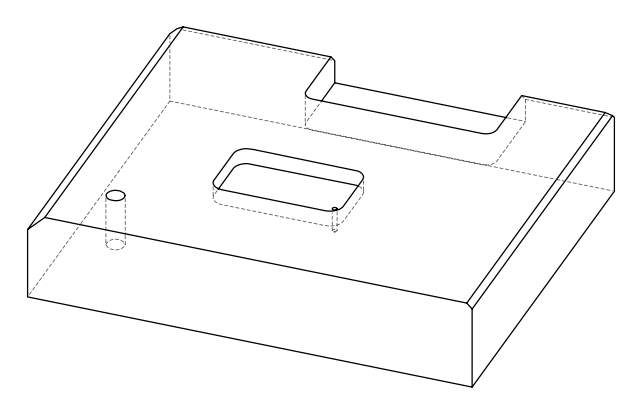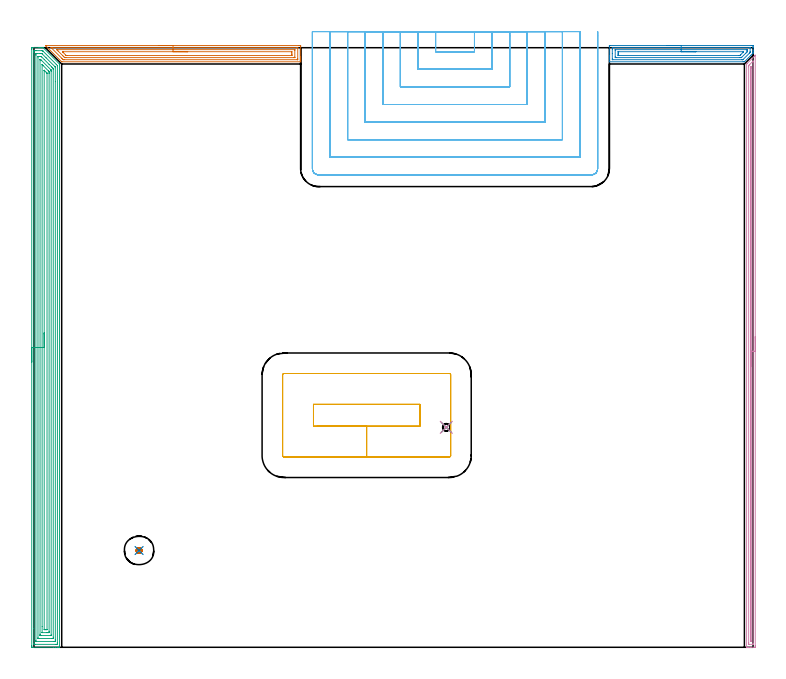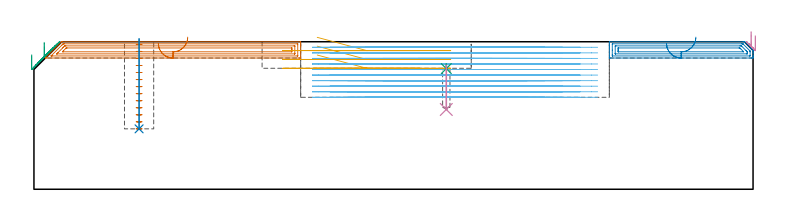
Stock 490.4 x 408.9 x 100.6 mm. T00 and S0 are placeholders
(PLAN: 10 operations, 5 tool changes, 114.3 min)
(1 AREA_MILL | FG_CHAMFER_SURFACE | UGT0205_001 | 5.68 min | 11455 mm3)
(2 AREA_MILL_1 | FG_CHAMFER_SURFACE_1 | UGT0205_001 | 3.35 min | 6425 mm3)
(3 AREA_MILL_2 | FG_CHAMFER_SURFACE_2 | UGT0205_001 | 23.04 min | 72225 mm3)
(4 AREA_MILL_3 | FG_CHAMFER_SURFACE_3 | UGT0205_001 | 9.77 min | 6964 mm3)
(5 MILL_RECTANGULAR_POCKET | POCKET_RECTANGULAR_STRAIGHT | UGT0201_006 | Follow Part, ap 7, ae 75% | 3.66 min | 215724 mm3)
(6 MILL_SLOT | SLOT_PARTIAL_RECTANGULAR | NXT0201_012 | Follow Part, ap 4, ae 75% | 67.44 min | 752412 mm3)
(7 MILL_BLIND_HOLE_FROM_SOLID_MATERIAL | STEP1POCKET | NXT0201_012 | Spiral | 0.97 min | 18422 mm3)
(8 BORE_BLIND_HOLE | STEP1POCKET | UGT0332_076 | 0.25 min | 0 mm3)
(9 SPOT_DRILL | STEP1POCKET_1 | NXT0321_9005460120000 | 0.03 min | 9 mm3)
(10 DRILL_BLIND_HOLE_INTO_CENTER | STEP1POCKET_1 | UGT0301_445 | 0.13 min | 551 mm3)
(TOOL UGT0205_001 | Chamfer Mill 20 x 3 x 45 deg. | D20 FL50 Z2)
(TOOL UGT0201_006 | End Mill 28 mm | D28 FL25 Z2)
(TOOL NXT0201_012 | ENDMILL 16mm [2P460-1600-NA 1630] | D16 FL38 Z6)
(TOOL UGT0332_076 | 19.75 mm Rough Boring Bar | D19.75)
(TOOL NXT0321_9005460120000 | NC Spot Drill, 142deg, 12mm, Carbide, Uncoated | D12 PA142 FL30 Z2)
(TOOL UGT0301_445 | Carbide Drill 5.0 mm | D5 PA118 FL52 Z2)
(OP 1 AREA_MILL)
G17 G21 G94 G90
T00 M6
G54
G17 G0 G90 X84.85 Y410.4 S1061 M3
G43 Z110.6 H0
Z99.5
G94 G1 X84.888 Z98.628 F250.
X85.002 Z97.764
X85.191 Z96.912
X85.453 Z96.08
X85.787 Z95.274
X86.19 Z94.5
X86.659 Z93.764
X87.19 Z93.072
X87.779 Z92.429
X88.422 Z91.84
X89.114 Z91.308
X89.85 Z90.84
X90.624 Z90.437
X91.43 Z90.103
X92.262 Z89.841
X93.114 Z89.652
X93.978 Z89.538
X94.85 Z89.5
X180.681
X181.31 Y410.397 Z89.503
X181.893 Y410.391 Z89.506
X181.897 Y410.358 Z89.539
X181.9 Y409.769 Z90.128
Y402.614 Z97.28
Y402.009 Z97.888
Y401.72 Z98.176
Y401.115 Z98.781
Y400.826 Z99.07
Y400.247 Z99.652
Y399.708 Z100.191
X181.893 Y399.357 Z100.535
X181.89 Y399.303 Z100.588
X181.756 Y399.3 Z100.6
X19.086
X18.905 Y399.304 Z100.59
X18.798 Y399.401 Z100.497
X8.093 Y410.106 Z89.792
X7.984 Y410.216 Z89.68
X7.811 Y410.392 Z89.506
X7.853 Y410.396 Z89.504
X8.032 Y410.399 Z89.501
X8.093 Y410.4 Z89.5
X94.85
Y408.986 Z90.914
X179.527 Y408.985 Z90.915
X179.638 Y408.984 Z90.916
X179.859 Y408.979 Z90.921
X179.891 Y408.973 Z90.927
X179.894 Y408.96 Z90.94
X179.897 Y408.928 Z90.972
X179.899 Y408.874 Z91.026
Y401.347 Z98.553
X179.892 Y400.826 Z99.074
X179.89 Y400.734 Z99.166
X179.877 Y400.721 Z99.179
X179.823 Y400.718 Z99.182
X179.749 Y400.716 Z99.184
X179.638 Y400.714 Z99.186
X179.527
X20.869
X20.086 Y400.716 Z99.184
X19.977 Y400.719 Z99.181
X19.945 Y400.721 Z99.179
X19.908 Y400.753 Z99.147
X19.83 Y400.826 Z99.074
X19.086 Y401.564 Z98.336
X18.93 Y401.72 Z98.18
X11.955 Y408.695 Z91.205
X11.778 Y408.874 Z91.026
X11.72 Y408.937 Z90.963
X11.685 Y408.977 Z90.923
X11.734 Y408.98 Z90.92
X11.846 Y408.984 Z90.916
X11.955 Y408.985 Z90.915
X12.736 Y408.986 Z90.914
X94.85
Y407.572 Z92.328
X177.814 Y407.571 Z92.329
X177.856 Y407.57 Z92.33
X177.879 Y407.568 Z92.332
X177.885 Y407.566 Z92.334
X177.89 Y407.552 Z92.348
X177.897 Y407.241 Z92.659
X177.899 Y407.086 Z92.814
X177.9 Y402.459 Z97.441
X177.896 Y402.303 Z97.597
X177.892 Y402.199 Z97.701
X177.886 Y402.135 Z97.765
X177.865 Y402.133 Z97.767
X177.745 Y402.131 Z97.769
X177.337 Y402.129 Z97.771
X21.76
X21.351 Y402.13 Z97.77
X21.111 Y402.133 Z97.767
X20.995 Y402.135 Z97.765
X20.869 Y402.241 Z97.659
X20.489 Y402.614 Z97.286
X19.977 Y403.122 Z96.778
X19.59 Y403.509 Z96.391
X16.412 Y406.687 Z93.213
X16.014 Y407.086 Z92.814
X15.615 Y407.489 Z92.411
X15.564 Y407.543 Z92.357
X15.546 Y407.566 Z92.334
X15.553 Y407.567 Z92.333
X15.637 Y407.569 Z92.331
X15.766 Y407.571 Z92.329
X15.928
X94.85 Y407.572 Z92.328
Y406.157 Z93.743
X175.721
X175.823 Y406.155 Z93.745
X175.873 Y406.153 Z93.747
X175.89 Y406.151 Z93.749
X175.9 Y405.297 Z94.603
Y404.465 Z95.435
Y404.403 Z95.497
X175.895 Y403.576 Z96.324
X175.89 Y403.55 Z96.35
X175.873 Y403.548 Z96.352
X175.821 Y403.545 Z96.355
X175.714 Y403.543 Z96.357
X22.617
X22.189 Y403.544 Z96.356
X22.082 Y403.546 Z96.354
X22.03 Y403.55 Z96.35
X22.005 Y403.555 Z96.345
X21.97 Y403.588 Z96.312
X21.76 Y403.79 Z96.11
X19.977 Y405.572 Z94.328
X19.52 Y406.037 Z93.863
X19.421 Y406.139 Z93.761
X19.579 Y406.15 Z93.75
X19.977 Y406.157 Z93.743
X20.012
X94.85
X95.722 Z93.781
X96.587 Z93.895
X97.438 Z94.083
X98.27 Z94.346
X99.076 Z94.68
X99.85 Z95.082
X100.586 Z95.551
X101.278 Z96.082
X101.921 Z96.672
X102.51 Z97.315
X103.042 Z98.007
X103.51 Z98.743
X103.913 Z99.516
X104.247 Z100.322
X104.509 Z101.154
X104.698 Z102.006
X104.812 Z102.871
X104.85 Z103.743
G0 Z110.6
M5
M2
(OP 2 AREA_MILL_1)
G17 G21 G94 G90
T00 M6
G54
G17 G0 G90 X431.4 Y410.4 S1061 M3
G43 Z110.6 H0
Z99.5
G94 G1 X431.438 Z98.628 F250.
X431.552 Z97.763
X431.741 Z96.912
X432.003 Z96.08
X432.337 Z95.274
X432.74 Z94.5
X433.209 Z93.764
X433.74 Z93.072
X434.329 Z92.429
X434.972 Z91.84
X435.664 Z91.308
X436.4 Z90.84
X437.174 Z90.437
X437.98 Z90.103
X438.812 Z89.841
X439.664 Z89.652
X440.528 Z89.538
X441.4 Z89.5
X489.217
X489.845 Y410.397 Z89.503
X490.394 Y410.391 Z89.505
X490.398 Y410.325 Z89.57
X490.4 Y409.769 Z90.126
Y409.098 Z90.8
Y408.874 Z91.023
Y407.086 Z92.81
Y406.639 Z93.26
Y405.744 Z94.155
X490.395 Y405.297 Z94.601
X490.394 Y405.205 Z94.693
X490.289 Y405.089 Z94.811
X488.956 Y403.755 Z96.144
X484.684 Y399.484 Z100.415
X484.511 Y399.314 Z100.586
X484.5 Y399.307 Z100.593
X483.622 Y399.3 Z100.6
X392.511
X392.41 Y399.303 Z100.589
X392.406 Y399.343 Z100.549
X392.4 Y399.616 Z100.283
Y401.273 Z98.626
Y401.72 Z98.177
Y401.944 Z97.954
Y402.614 Z97.283
Y402.838 Z97.06
Y403.509 Z96.385
X392.401 Y409.769 Z90.128
X392.403 Y410.325 Z89.571
X392.406 Y410.391 Z89.505
X392.956 Y410.4 Z89.5
X441.4
Y408.986 Z90.914
X488.067 Y408.985 Z90.915
X488.177 Y408.983 Z90.917
X488.389 Y408.979 Z90.921
X488.392 Y408.874 Z91.026
X488.398 Y408.541 Z91.359
X488.4 Y406.191 Z93.709
X488.399 Y405.857 Z94.043
X488.395 Y405.744 Z94.156
X488.39 Y405.657 Z94.243
X488.349 Y405.61 Z94.29
X488.067 Y405.316 Z94.584
X488.057 Y405.307 Z94.593
X483.599 Y400.849 Z99.051
X483.574 Y400.826 Z99.074
X483.475 Y400.737 Z99.163
X483.439 Y400.721 Z99.179
X483.324 Y400.718 Z99.182
X483.177 Y400.716 Z99.184
X482.955 Y400.714 Z99.186
X482.844
X394.733 Y400.715 Z99.185
X394.623 Y400.717 Z99.183
X394.411 Y400.721 Z99.179
X394.408 Y400.826 Z99.074
X394.402 Y401.159 Z98.741
X394.4 Y405.018 Z94.882
Y407.98 Z91.92
Y408.315 Z91.585
X394.404 Y408.874 Z91.026
X394.407 Y408.958 Z90.942
X394.409 Y408.973 Z90.927
X394.44 Y408.979 Z90.921
X394.512 Y408.982 Z90.918
X394.623 Y408.985 Z90.915
X441.4 Y408.986 Z90.914
Y407.572 Z92.328
X485.807 Y407.571 Z92.329
X486.289 Y407.568 Z92.332
X486.357 Y407.566 Z92.334
X486.39 Y407.564 Z92.336
X486.394 Y407.421 Z92.479
X486.399 Y407.198 Z92.702
X486.4 Y407.086 Z92.814
Y406.975 Z92.925
X486.39 Y406.191 Z93.709
X486.384 Y406.096 Z93.804
X486.289 Y405.993 Z93.907
X485.944 Y405.644 Z94.256
X485.598 Y405.297 Z94.603
X482.733 Y402.433 Z97.467
X482.491 Y402.199 Z97.701
X482.424 Y402.135 Z97.765
X482.323 Y402.133 Z97.767
X481.845 Y402.13 Z97.77
X481.438 Y402.129 Z97.771
X396.994
X396.511 Y402.132 Z97.768
X396.443 Y402.134 Z97.766
X396.41 Y402.136 Z97.764
X396.4 Y402.614 Z97.286
Y407.197 Z92.703
X396.403 Y407.309 Z92.591
X396.41 Y407.532 Z92.368
X396.415 Y407.566 Z92.334
X396.422 Y407.568 Z92.332
X396.451 Y407.57 Z92.33
X396.511 Y407.571 Z92.329
X441.4 Y407.572 Z92.328
Y406.157 Z93.743
X483.657
X483.964 Y406.151 Z93.749
X483.945 Y406.105 Z93.795
X483.829 Y405.983 Z93.917
X483.732 Y405.882 Z94.018
X482.049 Y404.197 Z95.703
X481.845 Y403.995 Z95.905
X481.597 Y403.757 Z96.143
X481.378 Y403.55 Z96.35
X480.956 Y403.543 Z96.357
X480.922
X398.737
X398.533 Y403.545 Z96.355
X398.432 Y403.548 Z96.352
X398.414 Y403.549 Z96.351
X398.41 Y403.563 Z96.337
X398.406 Y403.603 Z96.297
X398.4 Y404.291 Z95.609
Y404.403 Z95.497
Y405.185 Z94.715
Y405.297 Z94.603
X398.403 Y406.077 Z93.823
X398.408 Y406.131 Z93.769
X398.412 Y406.151 Z93.749
X398.431 Y406.152 Z93.748
X398.537 Y406.155 Z93.745
X398.75 Y406.157 Z93.743
X441.4
X442.272 Z93.781
X443.137 Z93.895
X443.988 Z94.083
X444.82 Z94.346
X445.626 Z94.68
X446.4 Z95.082
X447.136 Z95.551
X447.828 Z96.082
X448.471 Z96.672
X449.06 Z97.315
X449.592 Z98.007
X450.06 Z98.743
X450.463 Z99.516
X450.797 Z100.322
X451.059 Z101.154
X451.248 Z102.006
X451.362 Z102.871
X451.4 Z103.743
G0 Z110.6
M5
M2
(OP 3 AREA_MILL_2)
G17 G21 G94 G90
T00 M6
G54
G17 G0 G90 X-1.5 Y194.45 S1061 M3
G43 Z110.6 H0
Z91.7
G94 G1 Y194.488 Z90.828 F250.
Y194.602 Z89.964
Y194.791 Z89.112
Y195.053 Z88.28
Y195.387 Z87.474
Y195.79 Z86.7
Y196.258 Z85.964
Y196.79 Z85.272
Y197.379 Z84.629
Y198.022 Z84.04
Y198.714 Z83.509
Y199.45 Z83.04
Y200.224 Z82.637
Y201.03 Z82.303
Y201.862 Z82.041
Y202.714 Z81.852
Y203.578 Z81.738
Y204.45 Z81.7
Y407.941
X-1.499 Y408.273 Z81.701
X-1.494 Y408.829 Z81.703
X-1.492 Y408.892 Z81.706
X-0.941 Y408.9 Z82.256
X3.504 Z86.699
X4.037 Z87.233
X4.394 Z87.589
X4.926 Z88.122
X5.283 Z88.477
X6.172 Y408.899 Z89.37
X6.292 Y408.897 Z89.488
X6.332 Y408.869 Z89.529
X17.313 Y397.886 Z100.512
X17.4 Y397.794 Z100.584
Y397.546 Z100.6
Y0.18
X17.397 Y0.01 Z100.588
X17.356 Y0.007 Z100.547
X16.951 Y0. Z100.151
X16.667 Z99.866
X15.952 Z99.147
X14.706 Z97.903
X13.285 Z96.48
X-0.941 Y0.001 Z82.256
X-1.167 Y0.003 Z82.03
X-1.492 Y0.008 Z81.706
X-1.494 Y0.071 Z81.704
X-1.499 Y0.627 Z81.701
X-1.5 Y1.188 Z81.7
Y204.45
X-0.086 Z83.114
Y405.592
X-0.085 Y406.485 Z83.115
X-0.084 Y406.517 Z83.116
X-0.052 Y406.89 Z83.148
X0.426 Y406.898 Z83.626
X0.837 Y406.9 Z84.037
X1.314 Z84.514
X5.283 Z88.483
X5.76 Y406.899 Z88.96
X5.811 Y406.895 Z89.011
X5.835 Y406.89 Z89.035
X5.894 Y406.844 Z89.094
X6.079 Y406.669 Z89.279
X6.172 Y406.578 Z89.372
X6.265 Y406.485 Z89.465
X15.204 Y397.546 Z98.404
X15.952 Y396.786 Z99.152
X15.979 Y396.749 Z99.179
X15.984 Y396.686 Z99.184
X15.985 Y396.652 Z99.185
X15.986 Y3.308 Z99.186
X15.985 Y2.414 Z99.185
X15.984 Y2.383 Z99.184
X15.952 Y2.01 Z99.152
X15.474 Y2.002 Z98.674
X15.063 Y2. Z98.263
X14.586 Z97.786
X0.837 Z84.037
X0.358 Y2.002 Z83.558
X-0.052 Y2.01 Z83.148
X-0.083 Y2.414 Z83.117
X-0.085 Y2.447 Z83.115
X-0.086 Y12.737 Z83.114
Y204.45
X1.328 Z84.528
X1.329 Y403.804 Z84.529
X1.33 Y404.202 Z84.53
X1.333 Y404.698 Z84.533
X1.335 Y404.888 Z84.535
X1.528 Y404.896 Z84.728
X1.726 Y404.898 Z84.926
X2.414 Y404.9 Z85.614
X4.192 Z87.392
X5.082 Y404.899 Z88.282
X5.283 Y404.897 Z88.483
X5.349 Y404.893 Z88.549
X5.4 Y404.889 Z88.6
X5.44 Y404.852 Z88.64
X5.601 Y404.698 Z88.801
X8.285 Y402.016 Z91.485
X14.174 Y396.126 Z97.374
X14.538 Y395.758 Z97.738
X14.561 Y395.727 Z97.761
X14.565 Y395.706 Z97.765
X14.569 Y395.658 Z97.769
X14.571 Y395.558 Z97.771
X14.572 Y385.74 Z97.772
X14.571 Y5.096 Z97.771
X14.57 Y4.698 Z97.77
X14.567 Y4.202 Z97.767
X14.565 Y4.012 Z97.765
X14.372 Y4.004 Z97.572
X14.174 Y4.002 Z97.374
X13.486 Y4. Z96.686
X1.726 Y4.001 Z84.926
X1.525 Y4.003 Z84.725
X1.391 Y4.007 Z84.591
X1.345 Y4.01 Z84.545
X1.335 Y4.025 Z84.535
X1.333 Y4.07 Z84.533
X1.331 Y4.202 Z84.531
X1.329 Y4.602 Z84.529
X1.328 Y204.45 Z84.528
X2.743 Z85.943
Y402.016
X2.747 Y402.777 Z85.947
X2.749 Y402.882 Z85.949
X2.845 Y402.89 Z86.045
X3.065 Y402.895 Z86.265
X3.504 Y402.9 Z86.704
X4.403 Z87.603
X4.843 Y402.891 Z88.043
X4.951 Y402.888 Z88.151
X5.098 Y402.748 Z88.298
X5.283 Y402.567 Z88.483
X7.061 Y400.791 Z90.261
X10.306 Y397.546 Z93.506
X12.093 Y395.758 Z95.293
X12.396 Y395.454 Z95.596
X12.976 Y394.864 Z96.176
X13.15 Y394.668 Z96.35
X13.153 Y394.481 Z96.353
X13.157 Y394.099 Z96.357
Y6.884
X13.153 Y6.123 Z96.353
X13.151 Y6.018 Z96.351
X13.055 Y6.01 Z96.255
X12.835 Y6.005 Z96.035
X12.396 Y6. Z95.596
X3.504 Z86.704
X3.061 Y6.004 Z86.261
X2.845 Y6.01 Z86.045
X2.75 Y6.016 Z85.95
X2.748 Y6.089 Z85.948
X2.743 Y6.756 Z85.943
Y204.45
X4.157 Z87.357
X4.158 Y400.465 Z87.358
X4.161 Y400.704 Z87.361
X4.164 Y400.861 Z87.364
X4.169 Y400.891 Z87.369
X4.185 Y400.893 Z87.385
X4.226 Y400.896 Z87.426
X4.394 Y400.893 Z87.594
X4.487 Y400.89 Z87.687
X4.584 Y400.806 Z87.784
X4.781 Y400.614 Z87.981
X5.174 Y400.228 Z88.374
X11.507 Y393.894 Z94.707
X11.707 Y393.685 Z94.907
X11.73 Y393.661 Z94.93
X11.736 Y393.598 Z94.936
X11.74 Y393.472 Z94.94
X11.742 Y393.314 Z94.942
X11.743 Y393.076 Z94.943
Y392.838
X11.742 Y8.435 Z94.942
X11.739 Y8.196 Z94.939
X11.736 Y8.039 Z94.936
X11.731 Y8.009 Z94.931
X11.715 Y8.006 Z94.915
X11.674 Y8.003 Z94.874
X11.507 Y8.001 Z94.707
X11.286 Y8. Z94.486
X5.062 Z88.262
X4.394 Y8.002 Z87.594
X4.169 Y8.004 Z87.369
X4.161 Y8.011 Z87.361
X4.159 Y8.014 Z87.359
X4.157 Y8.672 Z87.357
Y8.91
Y204.45
X5.571 Z88.771
Y397.255
X5.573 Y397.342 Z88.773
X5.574 Y397.366 Z88.774
X5.627 Y397.318 Z88.827
X5.793 Y397.157 Z88.993
X6.044 Y396.908 Z89.244
X6.172 Y396.781 Z89.372
X9.876 Y393.076 Z93.076
X10.025 Y392.923 Z93.225
X10.322 Y392.618 Z93.522
X10.325 Y392.476 Z93.525
X10.327 Y392.182 Z93.527
X10.329 Y391.578 Z93.529
Y391.288
Y10.751
X10.327 Y10.46 Z93.527
X10.324 Y10.158 Z93.524
X10.322 Y10.017 Z93.522
X10.179 Y10.007 Z93.379
X9.728 Y10.002 Z92.928
X9.297 Y10. Z92.497
X8.839 Z92.039
X5.739 Y10.001 Z88.939
X5.595 Y10.007 Z88.795
X5.582 Y10.009 Z88.782
X5.578 Y10.021 Z88.778
X5.575 Y10.069 Z88.775
X5.572 Y10.169 Z88.772
X5.571 Y14.086 Z88.771
Y204.45
X6.985 Z90.185
Y393.228
X6.987 Y393.38 Z90.187
X6.99 Y393.481 Z90.19
X6.992 Y393.504 Z90.192
X6.993 Y393.505 Z90.193
X7.008 Y393.492 Z90.208
X7.061 Y393.441 Z90.261
X8.321 Y392.182 Z91.521
X8.839 Y391.66 Z92.039
X8.883 Y391.612 Z92.083
X8.903 Y391.589 Z92.103
X8.908 Y391.515 Z92.108
X8.913 Y391.364 Z92.113
X8.914 Y391.288 Z92.114
X8.915 Y12.172 Z92.115
X8.913 Y12.096 Z92.113
X8.911 Y12.046 Z92.111
X8.908 Y12.013 Z92.108
X8.899 Y12.01 Z92.099
X8.839 Y12.006 Z92.039
X8.196 Y12. Z91.396
X7.95 Y12.001 Z91.15
X7.304 Y12.003 Z90.504
X7.061 Y12.01 Z90.261
X6.992 Y12.029 Z90.192
X6.988 Y12.172 Z90.188
X6.986 Y12.248 Z90.186
X6.985 Y204.45 Z90.185
Y205.322 Z90.223
Y206.186 Z90.337
Y207.038 Z90.526
Y207.87 Z90.788
Y208.676 Z91.122
Y209.45 Z91.525
Y210.186 Z91.994
Y210.878 Z92.525
Y211.521 Z93.114
Y212.11 Z93.757
Y212.642 Z94.45
Y213.11 Z95.185
Y213.513 Z95.959
Y213.847 Z96.765
Y214.109 Z97.597
Y214.298 Z98.449
Y214.412 Z99.314
Y214.45 Z100.185
G0 Z110.6
M5
M2
(OP 4 AREA_MILL_3)
G17 G21 G94 G90
T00 M6
G54
G17 G0 G90 X491.9 Y211.85 S1061 M3
G43 Z110.6 H0
Z104.7
G94 G1 Y211.812 Z103.828 F250.
Y211.698 Z102.963
Y211.509 Z102.112
Y211.247 Z101.28
Y210.913 Z100.474
Y210.51 Z99.7
Y210.042 Z98.964
Y209.51 Z98.272
Y208.921 Z97.629
Y208.278 Z97.04
Y207.586 Z96.508
Y206.85 Z96.04
Y206.076 Z95.637
Y205.27 Z95.303
Y204.438 Z95.041
Y203.587 Z94.852
Y202.722 Z94.738
Y201.85 Z94.7
Y1.186
X491.899 Y0.631 Z94.701
X491.897 Y0.295 Z94.702
X491.893 Y0.01 Z94.704
X491.569 Y0. Z95.028
X488.95 Z97.645
X487.564 Z99.032
X487.204 Z99.39
X486.273 Z100.327
X486.136 Z100.456
X486.106 Z100.486
X486.003 Y0.01 Z100.588
X486. Y0.184 Z100.6
Y397.703
X486.004 Y397.794 Z100.589
X486.045 Y397.843 Z100.551
X486.278 Y398.078 Z100.322
X491.132 Y402.934 Z95.464
X491.268 Y403.069 Z95.33
X491.429 Y403.231 Z95.168
X491.569 Y403.371 Z95.027
X491.715 Y403.516 Z94.883
X491.862 Y403.666 Z94.728
X491.892 Y403.685 Z94.698
X491.895 Y403.683 Z94.695
X491.899 Y403.592 Z94.699
X491.9 Y403.554 Z94.7
Y201.85
X490.486 Z96.114
X490.485 Y2.636 Z96.115
X490.483 Y2.42 Z96.117
X490.479 Y2.081 Z96.121
X490.473 Y2.01 Z96.127
X490.369 Y2.005 Z96.231
X490.231 Y2.001 Z96.369
X488.077 Y2. Z98.523
X487.612 Y2.002 Z98.988
X487.46 Y2.007 Z99.14
X487.43 Y2.01 Z99.17
X487.421 Y2.062 Z99.179
X487.417 Y2.202 Z99.183
X487.416 Y2.42 Z99.184
X487.414 Y3.099 Z99.186
Y3.314
Y395.914
X487.416 Y396.591 Z99.184
X487.419 Y396.7 Z99.181
X487.421 Y396.75 Z99.179
X487.469 Y396.809 Z99.131
X487.773 Y397.12 Z98.827
X488.077 Y397.427 Z98.523
X488.213 Y397.564 Z98.387
X489.98 Y399.33 Z96.62
X490.142 Y399.491 Z96.458
X490.254 Y399.6 Z96.346
X490.428 Y399.766 Z96.172
X490.479 Y399.808 Z96.121
X490.482 Y399.71 Z96.118
X490.485 Y399.491 Z96.115
Y399.301
X490.486 Y201.85 Z96.114
X489.072 Z97.528
X489.071 Y4.209 Z97.529
X489.07 Y4.086 Z97.53
X489.068 Y4.043 Z97.532
X489.065 Y4.017 Z97.535
X489.05 Y4.01 Z97.55
X488.95 Y4.006 Z97.65
X488.882 Y4.007 Z97.718
X488.836 Y4.011 Z97.764
X488.833 Y4.084 Z97.767
X488.83 Y4.209 Z97.77
X488.829 Y4.333 Z97.771
Y395.269
X488.831 Y395.518 Z97.769
X488.835 Y395.684 Z97.765
X488.838 Y395.727 Z97.762
X488.843 Y395.737 Z97.757
X488.861 Y395.759 Z97.739
X488.95 Y395.851 Z97.65
X488.982 Y395.882 Z97.618
X489.016 Y395.914 Z97.584
X489.042 Y395.931 Z97.558
X489.066 Y395.94 Z97.534
X489.067 Y395.914 Z97.533
X489.07 Y395.84 Z97.53
X489.071 Y395.79 Z97.529
X489.072 Y395.02 Z97.528
Y201.85
Y200.978 Z97.566
Y200.114 Z97.68
Y199.262 Z97.869
Y198.43 Z98.132
Y197.624 Z98.465
Y196.85 Z98.868
Y196.114 Z99.337
Y195.422 Z99.868
Y194.779 Z100.457
Y194.19 Z101.101
Y193.659 Z101.793
Y193.19 Z102.528
Y192.787 Z103.302
Y192.453 Z104.108
Y192.191 Z104.94
Y192.002 Z105.792
Y191.888 Z106.657
Y191.85 Z107.528
G0 Z110.6
M5
M2
(OP 5 MILL_RECTANGULAR_POCKET)
G17 G21 G94 G90
T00 M6
G54
G17 G0 G90 X193.187 Y150.8 S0 M3
G43 Z110.6 H0
Z103.6
G94 G1 X226.9 Z94.567 F250.
X263.2 F500.
Y165.7
X190.6
Y150.8
X226.9
Y129.8
X283.3
G3 X284.2 Y130.7 R0.9
G1 Y185.8
G3 X283.3 Y186.7 R0.9
G1 X170.5
G3 X169.6 Y185.8 R0.9
G1 Y130.7
G3 X170.5 Y129.8 R0.9
G1 X226.9
X227.9
G0 X193.187 Y150.8 Z97.567
G1 X226.9 Z88.533 F250.
X263.2 F500.
Y165.7
X190.6
Y150.8
X226.9
Y129.8
X283.3
G3 X284.2 Y130.7 R0.9
G1 Y185.8
G3 X283.3 Y186.7 R0.9
G1 X170.5
G3 X169.6 Y185.8 R0.9
G1 Y130.7
G3 X170.5 Y129.8 R0.9
G1 X226.9
X227.9
G0 X193.187 Y150.8 Z91.533
G1 X226.9 Z82.5 F250.
X263.2 F500.
Y165.7
X190.6
Y150.8
X226.9
Y129.8
X283.3
G3 X284.2 Y130.7 R0.9
G1 Y185.8
G3 X283.3 Y186.7 R0.9
G1 X170.5
G3 X169.6 Y185.8 R0.9
G1 Y130.7
G3 X170.5 Y129.8 R0.9
G1 X226.9
X227.9
G0 Z110.6
M5
M2
(OP 6 MILL_SLOT)
G17 G21 G94 G90
T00 M6
G54
G17 G0 G90 X273.899 Y419.9 S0 M3
G43 Z110.6 H1
Z96.81
G94 G1 X273.9 Y416.9 F250.
Y416.868 F500.
Y406.2
X300.4
Y416.868
Y416.9
X300.401 Y419.9 F250.
X261.899
X261.9 Y416.9
Y416.868 F500.
Y394.2
X312.4
Y416.868
Y416.9
X312.401 Y419.9 F250.
X249.898
X249.9 Y416.9
Y416.868 F500.
Y382.2
X324.4
Y416.868
Y416.9
X324.402 Y419.9 F250.
X237.898
X237.9 Y416.9
Y416.868 F500.
Y370.2
X336.4
Y416.868
Y416.9
X336.402 Y419.9 F250.
X225.897
X225.9 Y416.9
Y416.868 F500.
Y358.2
X348.4
Y416.868
Y416.9
X348.403 Y419.9 F250.
X213.896
X213.9 Y416.9
Y416.868 F500.
Y346.2
X360.4
Y416.868
Y416.9
X360.404 Y419.9 F250.
X201.892
X201.9 Y416.9
Y416.868 F500.
Y334.2
X372.4
Y416.868
Y416.9
X372.408 Y419.9 F250.
X189.9 Y419.868
Y416.868
Y326.4 F500.
G3 X194.1 Y322.2 R4.2
G1 X380.2
G3 X384.4 Y326.4 R4.2
G1 Y416.868
Y419.868 F250.
G0 X273.9 Y419.9 Z93.02
G1 Y416.9
Y406.2 F500.
X300.4
Y416.9
Y419.9 F250.
X261.9
Y416.9
Y394.2 F500.
X312.4
Y416.9
Y419.9 F250.
X249.9
Y416.9
Y382.2 F500.
X324.4
Y416.9
Y419.9 F250.
X237.9
Y416.9
Y370.2 F500.
X336.4
Y416.9
Y419.9 F250.
X225.9
Y416.9
Y358.2 F500.
X348.4
Y416.9
Y419.9 F250.
X213.9
Y416.9
Y346.2 F500.
X360.4
Y416.9
Y419.9 F250.
X201.9
Y416.9
Y334.2 F500.
X372.4
Y416.9
Y419.9 F250.
X189.9
Y416.9
Y326.4 F500.
G3 X194.1 Y322.2 R4.2
G1 X380.2
G3 X384.4 Y326.4 R4.2
G1 Y416.9
Y419.9 F250.
G0 X273.9 Z89.23
G1 Y416.9
Y406.2 F500.
X300.4
Y416.9
Y419.9 F250.
X261.9
Y416.9
Y394.2 F500.
X312.4
Y416.9
Y419.9 F250.
X249.9
Y416.9
Y382.2 F500.
X324.4
Y416.9
Y419.9 F250.
X237.9
Y416.9
Y370.2 F500.
X336.4
Y416.9
Y419.9 F250.
X225.9
Y416.9
Y358.2 F500.
X348.4
Y416.9
Y419.9 F250.
X213.9
Y416.9
Y346.2 F500.
X360.4
Y416.9
Y419.9 F250.
X201.9
Y416.9
Y334.2 F500.
X372.4
Y416.9
Y419.9 F250.
X189.9
Y416.9
Y326.4 F500.
G3 X194.1 Y322.2 R4.2
G1 X380.2
G3 X384.4 Y326.4 R4.2
G1 Y416.9
Y419.9 F250.
G0 X273.9 Z85.44
G1 Y416.9
Y406.2 F500.
X300.4
Y416.9
Y419.9 F250.
X261.9
Y416.9
Y394.2 F500.
X312.4
Y416.9
Y419.9 F250.
X249.9
Y416.9
Y382.2 F500.
X324.4
Y416.9
Y419.9 F250.
X237.9
Y416.9
Y370.2 F500.
X336.4
Y416.9
Y419.9 F250.
X225.9
Y416.9
Y358.2 F500.
X348.4
Y416.9
Y419.9 F250.
X213.9
Y416.9
Y346.2 F500.
X360.4
Y416.9
Y419.9 F250.
X201.9
Y416.9
Y334.2 F500.
X372.4
Y416.9
Y419.9 F250.
X189.9
Y416.9
Y326.4 F500.
G3 X194.1 Y322.2 R4.2
G1 X380.2
G3 X384.4 Y326.4 R4.2
G1 Y416.9
Y419.9 F250.
G0 X273.9 Z81.65
G1 Y416.9
Y406.2 F500.
X300.4
Y416.9
Y419.9 F250.
X261.9
Y416.9
Y394.2 F500.
X312.4
Y416.9
Y419.9 F250.
X249.9
Y416.9
Y382.2 F500.
X324.4
Y416.9
Y419.9 F250.
X237.9
Y416.9
Y370.2 F500.
X336.4
Y416.9
Y419.9 F250.
X225.9
Y416.9
Y358.2 F500.
X348.4
Y416.9
Y419.9 F250.
X213.9
Y416.9
Y346.2 F500.
X360.4
Y416.9
Y419.9 F250.
X201.9
Y416.9
Y334.2 F500.
X372.4
Y416.9
Y419.9 F250.
X189.9
Y416.9
Y326.4 F500.
G3 X194.1 Y322.2 R4.2
G1 X380.2
G3 X384.4 Y326.4 R4.2
G1 Y416.9
Y419.9 F250.
G0 X273.9 Z77.86
G1 Y416.9
Y406.2 F500.
X300.4
Y416.9
Y419.9 F250.
X261.9
Y416.9
Y394.2 F500.
X312.4
Y416.9
Y419.9 F250.
X249.9
Y416.9
Y382.2 F500.
X324.4
Y416.9
Y419.9 F250.
X237.9
Y416.9
Y370.2 F500.
X336.4
Y416.9
Y419.9 F250.
X225.9
Y416.9
Y358.2 F500.
X348.4
Y416.9
Y419.9 F250.
X213.9
Y416.9
Y346.2 F500.
X360.4
Y416.9
Y419.9 F250.
X201.9
Y416.9
Y334.2 F500.
X372.4
Y416.9
Y419.9 F250.
X189.9
Y416.9
Y326.4 F500.
G3 X194.1 Y322.2 R4.2
G1 X380.2
G3 X384.4 Y326.4 R4.2
G1 Y416.9
Y419.9 F250.
G0 X273.9 Z74.07
G1 Y416.9
Y406.2 F500.
X300.4
Y416.9
Y419.9 F250.
X261.9
Y416.9
Y394.2 F500.
X312.4
Y416.9
Y419.9 F250.
X249.9
Y416.9
Y382.2 F500.
X324.4
Y416.9
Y419.9 F250.
X237.9
Y416.9
Y370.2 F500.
X336.4
Y416.9
Y419.9 F250.
X225.9
Y416.9
Y358.2 F500.
X348.4
Y416.9
Y419.9 F250.
X213.9
Y416.9
Y346.2 F500.
X360.4
Y416.9
Y419.9 F250.
X201.9
Y416.9
Y334.2 F500.
X372.4
Y416.9
Y419.9 F250.
X189.9
Y416.9
Y326.4 F500.
G3 X194.1 Y322.2 R4.2
G1 X380.2
G3 X384.4 Y326.4 R4.2
G1 Y416.9
Y419.9 F250.
G0 X273.9 Z70.28
G1 Y416.9
Y406.2 F500.
X300.4
Y416.9
Y419.9 F250.
X261.9
Y416.9
Y394.2 F500.
X312.4
Y416.9
Y419.9 F250.
X249.9
Y416.9
Y382.2 F500.
X324.4
Y416.9
Y419.9 F250.
X237.9
Y416.9
Y370.2 F500.
X336.4
Y416.9
Y419.9 F250.
X225.9
Y416.9
Y358.2 F500.
X348.4
Y416.9
Y419.9 F250.
X213.9
Y416.9
Y346.2 F500.
X360.4
Y416.9
Y419.9 F250.
X201.9
Y416.9
Y334.2 F500.
X372.4
Y416.9
Y419.9 F250.
X189.9
Y416.9
Y326.4 F500.
G3 X194.1 Y322.2 R4.2
G1 X380.2
G3 X384.4 Y326.4 R4.2
G1 Y416.9
Y419.9 F250.
G0 X273.9 Z66.49
G1 Y416.9
Y406.2 F500.
X300.4
Y416.9
Y419.9 F250.
X261.9
Y416.9
Y394.2 F500.
X312.4
Y416.9
Y419.9 F250.
X249.9
Y416.9
Y382.2 F500.
X324.4
Y416.9
Y419.9 F250.
X237.9
Y416.9
Y370.2 F500.
X336.4
Y416.9
Y419.9 F250.
X225.9
Y416.9
Y358.2 F500.
X348.4
Y416.9
Y419.9 F250.
X213.9
Y416.9
Y346.2 F500.
X360.4
Y416.9
Y419.9 F250.
X201.9
Y416.9
Y334.2 F500.
X372.4
Y416.9
Y419.9 F250.
X189.9
Y416.9
Y326.4 F500.
G3 X194.1 Y322.2 R4.2
G1 X380.2
G3 X384.4 Y326.4 R4.2
G1 Y416.9
Y419.9 F250.
G0 X273.9 Z62.7
G1 Y416.9
Y406.2 F500.
X300.4
Y416.9
Y419.9 F250.
X261.9
Y416.9
Y394.2 F500.
X312.4
Y416.9
Y419.9 F250.
X249.9
Y416.9
Y382.2 F500.
X324.4
Y416.9
Y419.9 F250.
X237.9
Y416.9
Y370.2 F500.
X336.4
Y416.9
Y419.9 F250.
X225.9
Y416.9
Y358.2 F500.
X348.4
Y416.9
Y419.9 F250.
X213.9
Y416.9
Y346.2 F500.
X360.4
Y416.9
Y419.9 F250.
X201.9
Y416.9
Y334.2 F500.
X372.4
Y416.9
Y419.9 F250.
X189.9
Y416.9
Y326.4 F500.
G3 X194.1 Y322.2 R4.2
G1 X380.2
G3 X384.4 Y326.4 R4.2
G1 Y416.9
Y419.9 F250.
G0 Z110.6
M5
M2
(OP 7 MILL_BLIND_HOLE_FROM_SOLID_MATERIAL)
G17 G21 G94 G90
T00 M6
G54
G17 G0 G90 X71.7 Y66. S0 M3
G43 Z110.6 H1
Z98.8
G94 G3 X72.675 Y66.975 R0.975 F250.
X71.7 Y67.95 R0.975
X69.75 Y66. R1.95
X71.7 Y67.95 R-1.95
X70.725 Y66.975 R0.975
X71.7 Y66. R0.975
G0 Z94.
G3 X72.675 Y66.975 R0.975
X71.7 Y67.95 R0.975
X69.75 Y66. R1.95
X71.7 Y67.95 R-1.95
X70.725 Y66.975 R0.975
X71.7 Y66. R0.975
G0 Z89.2
G3 X72.675 Y66.975 R0.975
X71.7 Y67.95 R0.975
X69.75 Y66. R1.95
X71.7 Y67.95 R-1.95
X70.725 Y66.975 R0.975
X71.7 Y66. R0.975
G0 Z84.4
G3 X72.675 Y66.975 R0.975
X71.7 Y67.95 R0.975
X69.75 Y66. R1.95
X71.7 Y67.95 R-1.95
X70.725 Y66.975 R0.975
X71.7 Y66. R0.975
G0 Z79.6
G3 X72.675 Y66.975 R0.975
X71.7 Y67.95 R0.975
X69.75 Y66. R1.95
X71.7 Y67.95 R-1.95
X70.725 Y66.975 R0.975
X71.7 Y66. R0.975
G0 Z74.8
G3 X72.675 Y66.975 R0.975
X71.7 Y67.95 R0.975
X69.75 Y66. R1.95
X71.7 Y67.95 R-1.95
X70.725 Y66.975 R0.975
X71.7 Y66. R0.975
G0 Z70.
G3 X72.675 Y66.975 R0.975
X71.7 Y67.95 R0.975
X69.75 Y66. R1.95
X71.7 Y67.95 R-1.95
X70.725 Y66.975 R0.975
X71.7 Y66. R0.975
G0 Z65.2
G3 X72.675 Y66.975 R0.975
X71.7 Y67.95 R0.975
X69.75 Y66. R1.95
X71.7 Y67.95 R-1.95
X70.725 Y66.975 R0.975
X71.7 Y66. R0.975
G0 Z60.4
G3 X72.675 Y66.975 R0.975
X71.7 Y67.95 R0.975
X69.75 Y66. R1.95
X71.7 Y67.95 R-1.95
X70.725 Y66.975 R0.975
X71.7 Y66. R0.975
G0 Z55.6
G3 X72.675 Y66.975 R0.975
X71.7 Y67.95 R0.975
X69.75 Y66. R1.95
X71.7 Y67.95 R-1.95
X70.725 Y66.975 R0.975
X71.7 Y66. R0.975
G0 Z50.8
G3 X72.675 Y66.975 R0.975
X71.7 Y67.95 R0.975
X69.75 Y66. R1.95
X71.7 Y67.95 R-1.95
X70.725 Y66.975 R0.975
X71.7 Y66. R0.975
G0 Z46.
G3 X72.675 Y66.975 R0.975
X71.7 Y67.95 R0.975
X69.75 Y66. R1.95
X71.7 Y67.95 R-1.95
X70.725 Y66.975 R0.975
X71.7 Y66. R0.975
G0 Z41.2
G3 X72.675 Y66.975 R0.975
X71.7 Y67.95 R0.975
X69.75 Y66. R1.95
X71.7 Y67.95 R-1.95
X70.725 Y66.975 R0.975
X71.7 Y66. R0.975
G0 Z110.6
M5
M2
(OP 8 BORE_BLIND_HOLE)
G17 G21 G94 G90
T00 M6
G54
G17 G0 G90 X71.7 Y66. S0 M3
G43 Z110.6 H0
G94 G85 G98 Z41.2 F250. R102.6
G80
M5
M2
(OP 9 SPOT_DRILL)
G17 G21 G94 G90
T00 M6
G54
G17 G0 G90 X281.2 Y150. S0 M3
G43 Z110.6 H0
G94 G81 G98 Z82.285 F250. R85.5
G80
M5
M2
(OP 10 DRILL_BLIND_HOLE_INTO_CENTER)
G17 G21 G94 G90
T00 M6
G54
G17 G0 G90 X281.2 Y150. S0 M3
G43 Z110.6 H0
G94 G81 G98 Z54.4 F250. R84.5
G80
M5
M2
